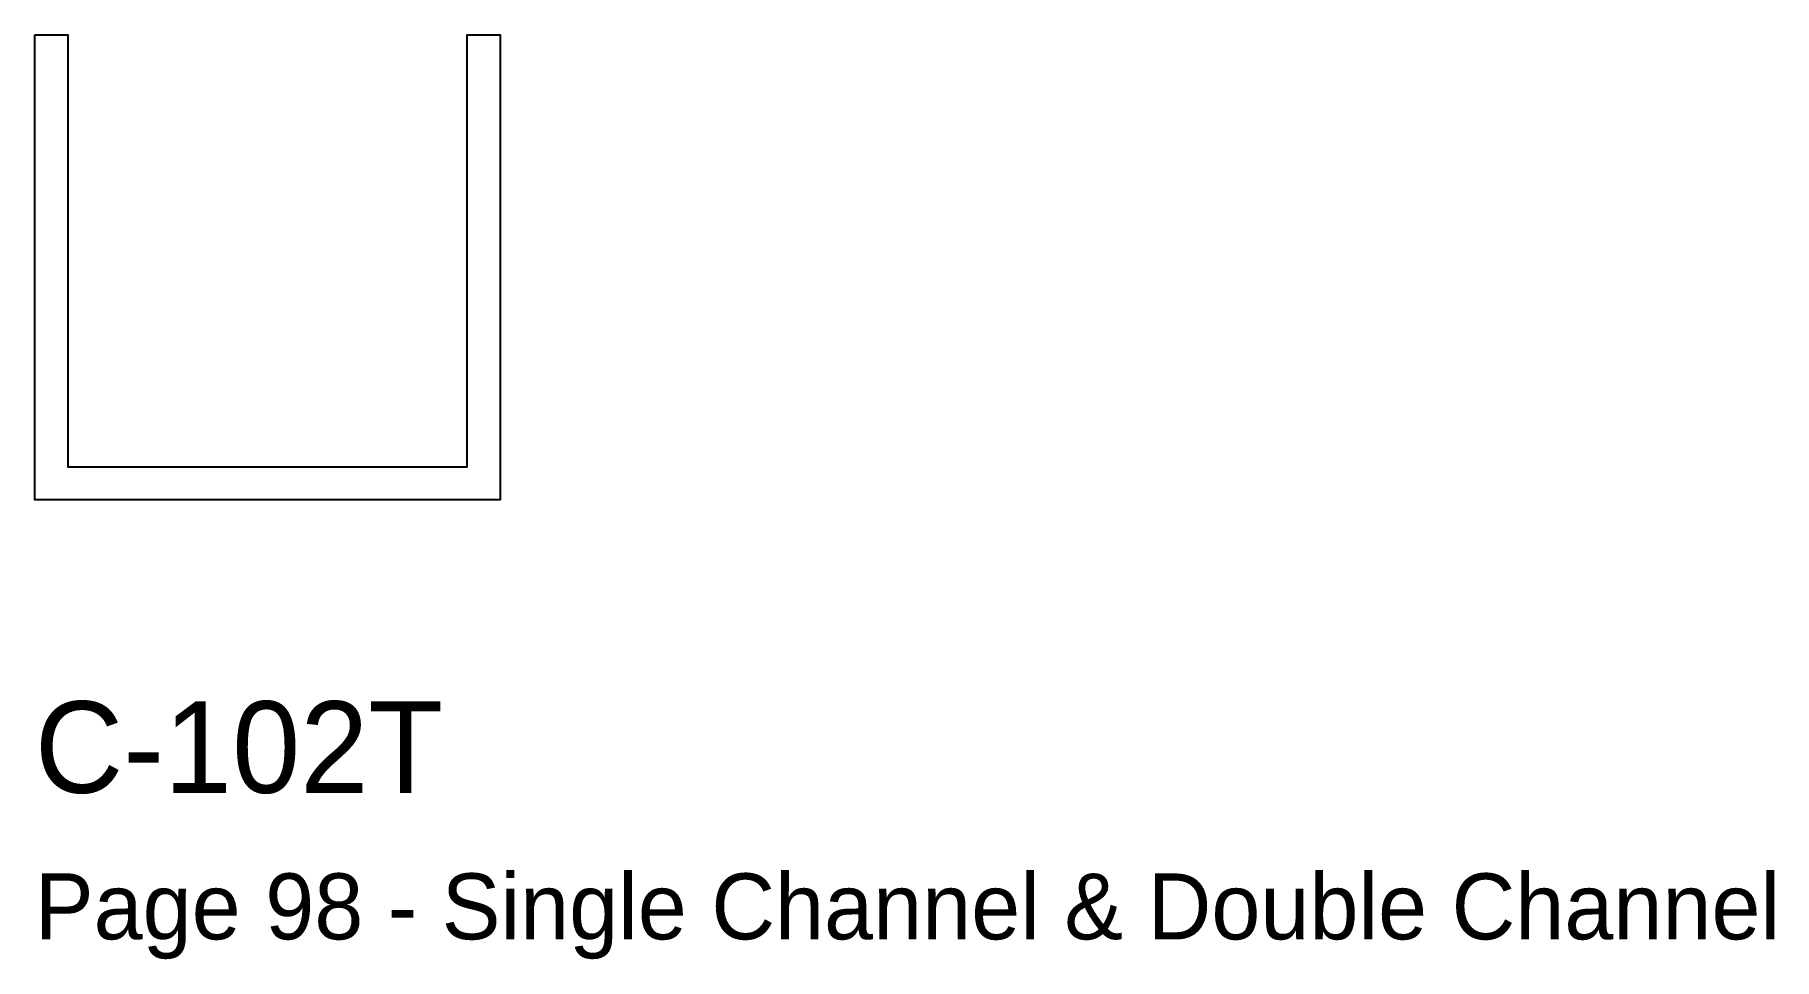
# Model space of a CAD drawing. Header units: millimetres. Extents: x 0 to 47.5, y -12.5 to 12.7.
import ezdxf

# ---------------------------------------------------------------- set-up
doc = ezdxf.new("R2010")
doc.units = ezdxf.units.MM
doc.layers.add('INFO', color=7, linetype='Continuous')
doc.layers.add('PROFILE', color=7, linetype='Continuous')

msp = doc.modelspace()

# ---------------------------------------------------------------- linework, layer by layer
at = {"layer": 'PROFILE'}
msp.add_lwpolyline([(0, 12.7), (0.9, 12.7), (0.9, 0.9), (11.8, 0.9), (11.8, 12.7), (12.7, 12.7), (12.7, 0), (0, 0)], close=True, dxfattribs=at)

# ---------------------------------------------------------------- texts
at = {"layer": 'INFO'}
for s, height, p in [('C-102T', 2.5, (0, -8)), ('Page 98 - Single Channel & Double Channel', 1.8, (0, -12))]:
    msp.add_text(s, height=height, dxfattribs=at).set_placement(p)

doc.saveas('drawing.dxf')
